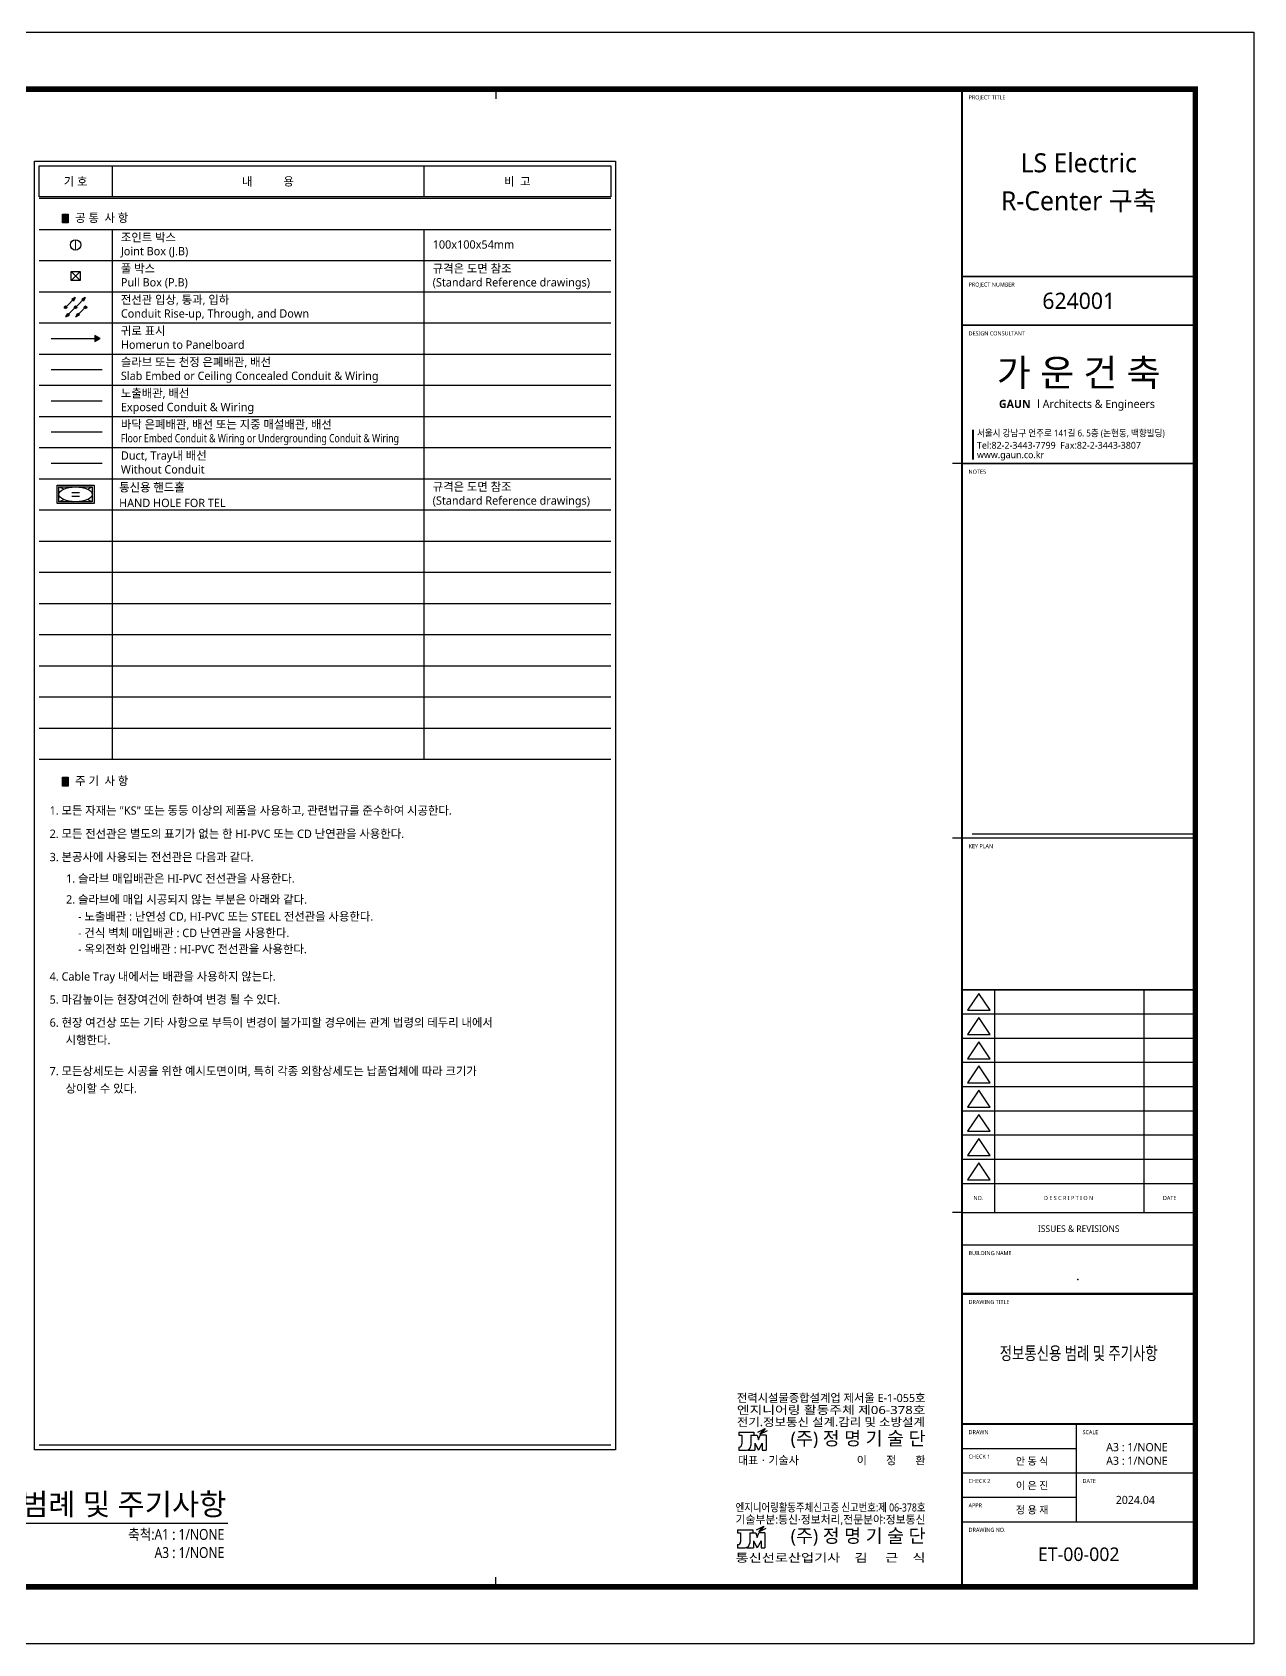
# Model space of a CAD drawing. Header units: millimetres. Extents: x 0 to 84100, y 0 to 59400.
# Drawn here: x 39086 to 84100, y 0 to 59400 of the extents above; entities that cross this region are included whole.
import ezdxf
from ezdxf.enums import TextEntityAlignment as Align

# ---------------------------------------------------------------- set-up
doc = ezdxf.new("R2010")
doc.units = ezdxf.units.MM
doc.header["$LTSCALE"] = 1000
for name, pattern in [('EEA3', [11.5, 7, -2, 0.5, -2]), ('HID', [2.3, 1.5, -0.8]), ('TAA4', [16.45, 12, -1.35, 0.2, -1.35, 0.2, -1.35])]:
    doc.linetypes.add(name, pattern=pattern)
for name, color, linetype in [('S', 4, 'Continuous'), ('SHT', 5, 'Continuous'), ('sol254', 254, 'Continuous'), ('SYM', 3, 'Continuous'), ('TEXT', 3, 'Continuous'), ('TIT', 2, 'Continuous'), ('XR-SHEET(통신)$0$WD', 6, 'Continuous')]:
    doc.layers.add(name, color=color, linetype=linetype)
doc.styles.add('GHS', font='malgun.ttf')
doc.styles.add('ST6', font='malgun.ttf', dxfattribs={"width": 0.9})
doc.styles.add('XR-SHEET$0$XR-SHEET$0$XR-SHEET$0$맑은고딕', font='malgun.ttf')
doc.styles.add('XR-SHEET$0$XR-SHEET$0$XREF-Form$0$맑은고딕', font='malgun.ttf')
doc.styles.add('XR-SHEET$0$XR-SHEET$0$XREF-Form$0$맑은고딕B', font='malgunbd.ttf')

# ---------------------------------------------------------------- blocks, each defined once
blk = doc.blocks.new('XR-FORM-ET', base_point=(461, 408))
at = {"layer": 'SHT', "color": 171}
for p, q in [((112350, 114600), (112350, 113900)), ((146700, 87000), (146000, 87000)), ((146700, 59400), (146000, 59400)), ((146700, 31800), (146000, 31800)), ((112350, 4200), (112350, 4900))]:
    blk.add_line(p, q, dxfattribs=at)
at = {"layer": 'SHT'}
for p, q in [((163900, 59400), (146700, 59400)), ((163900, 48198), (146700, 48198)), ((149100, 48198), (149100, 31800)), ((160100, 48198), (160100, 31800)), ((163900, 46413), (146700, 46413)), ((163900, 44628), (146700, 44628)), ((163900, 42844), (146700, 42844)), ((163900, 41059), (146700, 41059)), ((163900, 39274), (146700, 39274)), ((163900, 37489), (146700, 37489)), ((163900, 35705), (146700, 35705)), ((146700, 33920), (163900, 33920)), ((146700, 31800), (163900, 31800)), ((146700, 25800), (163900, 25800)), ((155100, 16200), (155100, 9000)), ((146700, 14400), (155100, 14400)), ((146700, 12600), (163900, 12600)), ((146700, 10800), (155100, 10800)), ((146700, 9000), (163900, 9000))]:
    blk.add_line(p, q, dxfattribs=at)
blk.add_lwpolyline([(0, 118800), (168200, 118800), (168200, 0), (0, 0)], close=True, dxfattribs=at)
at = {"layer": 'SHT', "const_width": 400}
blk.add_lwpolyline([(9300, 114600), (163900, 114600), (163900, 4200), (9300, 4200)], close=True, dxfattribs=at)
at = {"layer": 'SHT'}
for points, const_width in [([(146700, 114600), (146700, 4200)], 160), ([(146700, 100800), (163900, 100800)], 114), ([(146700, 97200), (163900, 97200)], 114), ([(146700, 87000), (163900, 87000)], 114), ([(146700, 48198), (163900, 48198)], 114), ([(146700, 29400), (163900, 29400)], 114), ([(146700, 25800), (163900, 25800)], 160), ([(146700, 25800), (163900, 25800)], 140), ([(146700, 16200), (163900, 16200)], 160)]:
    blk.add_lwpolyline(points, dxfattribs=dict(at, const_width=const_width))
at = {"layer": 'SHT', "color": 7, "const_width": 140}
blk.add_lwpolyline([(147500, 89500), (147500, 87300)], dxfattribs=at)
at = {"layer": 'SHT', "linetype": 'Continuous', "ltscale": 2}
blk.add_lwpolyline([(147457, 59711), (163900, 59711)], dxfattribs=at)
at = {"layer": 'SHT', "linetype": 'Continuous', "flags": 128}
for points in [[(147937, 47949), (147097, 46700), (148777, 46700)], [(147937, 46165), (147097, 44915), (148777, 44915)], [(147937, 44380), (147097, 43131), (148777, 43131)], [(147937, 42595), (147097, 41346), (148777, 41346)], [(147937, 40810), (147097, 39561), (148777, 39561)], [(147937, 39026), (147097, 37776), (148777, 37776)], [(147937, 37241), (147097, 35992), (148777, 35992)], [(147937, 35456), (147097, 34207), (148777, 34207)]]:
    blk.add_lwpolyline(points, close=True, dxfattribs=at)
at = {"layer": 'SHT'}
for p in [(155226, 26855), (155300, 6600, -2754)]:
    blk.add_point(p, dxfattribs=at)
at = {"layer": 'XR-SHEET(통신)$0$WD', "color": 4}
for p, q in [((130248, 15590), (130248, 15367)), ((130248, 15590), (131366, 15590)), ((131366, 15590), (131366, 15367)), ((131641, 15594), (132187, 15864)), ((132077, 15810), (131805, 15443)), ((131805, 15443), (132351, 15713)), ((131805, 15443), (131956, 15552)), ((131833, 15480), (131983, 15589)), ((131861, 15518), (132011, 15626)), ((131879, 15479), (131928, 15515)), ((131888, 15555), (132038, 15664)), ((132187, 15864), (131915, 15497)), ((131916, 15592), (132066, 15701)), ((131943, 15629), (132093, 15738)), ((131971, 15667), (132121, 15775)), ((131999, 15704), (132149, 15813)), ((132026, 15741), (132176, 15850)), ((132054, 15778), (132141, 15842)), ((130248, 15367), (130472, 15367)), ((130248, 14493), (130248, 14270)), ((130248, 14493), (130260, 14493)), ((130248, 14270), (130807, 14270)), ((130472, 15367), (130472, 14705)), ((130903, 14284), (130903, 14270)), ((130903, 14270), (131421, 14270)), ((131142, 15367), (131142, 14605)), ((131142, 15367), (131589, 15367)), ((131421, 14780), (131701, 14270)), ((131421, 14780), (131421, 14270)), ((131589, 15367), (131701, 15032)), ((131701, 15032), (131812, 15367)), ((131980, 14780), (131701, 14270)), ((132259, 15367), (131812, 15367)), ((131980, 14780), (131980, 14270)), ((131980, 14270), (132259, 14270)), ((132259, 15367), (132259, 14270)), ((130153, 8405), (130153, 8181)), ((130153, 8405), (131270, 8405)), ((131270, 8405), (131270, 8181)), ((131545, 8409), (132092, 8679)), ((131982, 8625), (131710, 8257)), ((131710, 8257), (132256, 8527)), ((131710, 8257), (131860, 8366)), ((131738, 8295), (131888, 8404)), ((131765, 8332), (131915, 8441)), ((131784, 8294), (131833, 8329)), ((131793, 8369), (131943, 8478)), ((132092, 8679), (131819, 8311)), ((131820, 8407), (131971, 8515)), ((131848, 8444), (131998, 8553)), ((131876, 8481), (132026, 8590)), ((131903, 8518), (132053, 8627)), ((131931, 8556), (132081, 8664)), ((131958, 8593), (132046, 8656)), ((130153, 8181), (130377, 8181)), ((130153, 7308), (130153, 7084)), ((130153, 7308), (130164, 7308)), ((130377, 8181), (130377, 7520)), ((131047, 8181), (131047, 7419)), ((131047, 8181), (131494, 8181)), ((131326, 7595), (131605, 7084)), ((131326, 7595), (131326, 7084)), ((131494, 8181), (131605, 7846)), ((131605, 7846), (131717, 8181)), ((131885, 7595), (131605, 7084)), ((132164, 8181), (131717, 8181)), ((131885, 7595), (131885, 7084)), ((132164, 8181), (132164, 7084)), ((130153, 7084), (130712, 7084)), ((130808, 7098), (130808, 7084)), ((130808, 7084), (131326, 7084)), ((131885, 7084), (132164, 7084))]:
    blk.add_line(p, q, dxfattribs=at)
for centre, radius in [((130260, 14705), 212), ((130807, 14605), 335), ((130164, 7520), 212), ((130712, 7419), 335)]:
    blk.add_arc(centre, radius, 270, 0, dxfattribs=at)
at = {"layer": 'SHT', "color": 9, "style": 'XR-SHEET$0$XR-SHEET$0$XREF-Form$0$맑은고딕'}
for s, p in [('PROJECT TITLE', (147180, 114000)), ('PROJECT NUMBER', (147180, 100200)), ('DESIGN CONSULTANT', (147180, 96600)), ('NOTES', (147180, 86400)), ('KEY PLAN', (147180, 58800)), ('BUILDING NAME', (147180, 28800)), ('DRAWING TITLE', (147180, 25200)), ('DRAWN', (147180, 15600)), ('SCALE', (155580, 15600)), ('CHECK 1', (147180, 13800)), ('CHECK 2', (147180, 12000)), ('DATE', (155580, 12000)), ('APPR', (147180, 10200)), ('DRAWING NO.', (147180, 8400))]:
    blk.add_text(s, height=300, dxfattribs=at).set_placement(p, align=Align.MIDDLE_LEFT)
at = {"layer": 'SHT', "color": 3}
for s, height, style, p in [('LS Electric', 1400, 'XR-SHEET$0$XR-SHEET$0$XR-SHEET$0$맑은고딕', (155300, 109174)), ('R-Center 구축', 1400, 'XR-SHEET$0$XR-SHEET$0$XR-SHEET$0$맑은고딕', (155300, 106374)), ('GAUN ', 600, 'XR-SHEET$0$XR-SHEET$0$XREF-Form$0$맑은고딕B', (150686, 91400)), ('안 동 식', 540, 'XR-SHEET$0$XR-SHEET$0$XREF-Form$0$맑은고딕', (151865, 13467)), ('이 은 진', 540, 'XR-SHEET$0$XR-SHEET$0$XREF-Form$0$맑은고딕', (151865, 11667)), ('2024.04', 600, 'XR-SHEET$0$XR-SHEET$0$XREF-Form$0$맑은고딕', (159471, 10601)), ('정 용 재', 540, 'XR-SHEET$0$XR-SHEET$0$XREF-Form$0$맑은고딕', (151865, 9867))]:
    blk.add_text(s, height=height, dxfattribs=dict(at, style=style)).set_placement(p, align=Align.MIDDLE_CENTER)
at = {"layer": 'SHT', "style": 'XR-SHEET$0$XR-SHEET$0$XR-SHEET$0$맑은고딕'}
blk.add_text('624001', height=1200, dxfattribs=at).set_placement((155300, 99000), align=Align.MIDDLE_CENTER)
at = {"layer": 'SHT', "color": 2, "style": 'XR-SHEET$0$XR-SHEET$0$XREF-Form$0$맑은고딕B'}
blk.add_text('가 운 건 축', height=2000, dxfattribs=at).set_placement((155300, 93700), align=Align.MIDDLE_CENTER)
at = {"layer": 'SHT', "color": 7, "style": 'XR-SHEET$0$XR-SHEET$0$XREF-Form$0$맑은고딕'}
blk.add_text('l Architects & Engineers', height=600, dxfattribs=at).set_placement((156577, 91400), align=Align.MIDDLE_CENTER)
at = {"layer": 'SHT', "color": 7, "style": 'XR-SHEET$0$XR-SHEET$0$XREF-Form$0$맑은고딕', "width": 0.9}
blk.add_text('서울시 강남구 언주로 141길 6. 5층 (논현동, 백향빌딩)', height=500, dxfattribs=at).set_placement((147800, 89250), align=Align.MIDDLE_LEFT)
at = {"layer": 'SHT', "color": 7, "style": 'XR-SHEET$0$XR-SHEET$0$XREF-Form$0$맑은고딕'}
for s, p in [('Tel:82-2-3443-7799  Fax:82-2-3443-3807', (147800, 88350)), ('www.gaun.co.kr', (147800, 87650))]:
    blk.add_text(s, height=500, dxfattribs=at).set_placement(p, align=Align.MIDDLE_LEFT)
at = {"layer": 'SHT', "color": 9, "style": 'XR-SHEET$0$XR-SHEET$0$XREF-Form$0$맑은고딕'}
for s, height, p in [('NO.', 300, (147900, 32860)), ('D E S C R I P T I O N ', 300, (154600, 32860)), ('DATE', 300, (162000, 32860)), ('ISSUES & REVISIONS', 480, (155300, 30600))]:
    blk.add_text(s, height=height, dxfattribs=at).set_placement(p, align=Align.MIDDLE_CENTER)
at = {"layer": 'XR-SHEET(통신)$0$WD', "color": 4, "style": 'GHS'}
for s, width, p, p2 in [('전력시설물종합설계업 제서울 E-1-055호', 0.91927, (130104, 17826), (144006, 17826)), ('전기.정보통신 설계.감리 및 소방설계', 1.013777, (130104, 16045), (143963, 16045)), ('엔지니어링 활동주체 제06-378호', 1.128043, (130104, 16936), (144006, 16936)), ('엔지니어링활동주체신고증 신고번호:제 06-378호', 0.764554, (130009, 9750), (144006, 9750)), ('기술부분:통신·정보처리,전문분야:정보통신', 0.894617, (130009, 8859), (144006, 8859)), ('통신선로산업기사    김     근    식', 1.084493, (130009, 6039), (144006, 6039))]:
    blk.add_text(s, height=595.76, dxfattribs=dict(at, width=width)).set_placement(p, p2, align=Align.FIT)
for s, height, p in [('(주) 정 명 기 술 단', 992.94, (144006, 14644)), ('이       정       환', 595.76, (144006, 13225)), ('(주) 정 명 기 술 단', 992.94, (144006, 7459))]:
    blk.add_text(s, height=height, dxfattribs=at).set_placement(p, align=Align.RIGHT)
blk.add_text('대표ㆍ기술사 ', height=595.8, dxfattribs=at).set_placement((130182, 13225))
blk = doc.blocks.new('A$C79CA0B77')
at = {"layer": 'SYM', "color": 6}
for p, q in [((-386, 483), (-650, 600)), ((886, 483), (1150, 600)), ((-650, -200), (-386, -83)), ((1150, -200), (886, -83))]:
    blk.add_line(p, q, dxfattribs=at)
at = {"layer": 'SYM'}
for p, q in [((50, 300), (450, 300)), ((50, 100), (450, 100))]:
    blk.add_line(p, q, dxfattribs=at)
blk.add_lwpolyline([(-750, 700), (1250, 700), (1250, -300), (-750, -300)], close=True, dxfattribs=at)
at = {"layer": 'SYM', "color": 6}
blk.add_lwpolyline([(-650, 600), (1150, 600), (1150, -200), (-650, -200)], close=True, dxfattribs=at)
at = {"layer": 'SYM'}
blk.add_ellipse((250, 200), major_axis=(-900, 0), ratio=0.444444, dxfattribs=at)
blk = doc.blocks.new('00$0$AA5')
at = {"layer": 'SYM'}
blk.add_hatch(color=256, dxfattribs=at).paths.add_polyline_path([(-1, -1.73), (1, -1.73), (0, 0)])
blk.add_lwpolyline([(0, 0), (-1, -1.73), (1, -1.73)], close=True, dxfattribs=at)
blk = doc.blocks.new('A$C07382CB1')
at = {"layer": 'SYM'}
h = blk.add_hatch(color=5, dxfattribs=at)
edge = h.paths.add_edge_path()
edge.add_ellipse((0, 0), major_axis=(61.9, 61.9), ratio=1, start_angle=45, end_angle=225, ccw=False)
edge.add_ellipse((0, 0), major_axis=(61.9, 61.9), ratio=1, start_angle=225, end_angle=405, ccw=False)
blk.add_hatch(color=5, dxfattribs=at).paths.add_polyline_path([(393, 501), (447, 447), (501, 393), (624, 624)])
for p, q in [((62, 62), (624, 624)), ((624, 624), (393, 501)), ((393, 501), (447, 447)), ((501, 393), (447, 447)), ((624, 624), (501, 393))]:
    blk.add_line(p, q, dxfattribs=at)
blk.add_circle((0, 0), 87.5, dxfattribs=at)

msp = doc.modelspace()

# ---------------------------------------------------------------- hatches: boundary and pattern name
at = {"layer": 'SYM'}
for points in [[(40204, 52371), (40409, 52371), (40409, 52698), (40204, 52698)], [(40204, 31615), (40409, 31615), (40409, 31942), (40204, 31942)]]:
    msp.add_hatch(color=4, dxfattribs=at).paths.add_polyline_path(points)

# ---------------------------------------------------------------- linework, layer by layer
at = {"layer": 'sol254', "color": 252}
msp.add_lwpolyline([(39345, 54480), (60411, 54480), (60411, 53331), (39345, 53331)], close=True, dxfattribs=at)
at = {"layer": 'SYM', "color": 6}
for p, q in [((39345, 54480), (60411, 54480)), ((42026, 54480), (42026, 53331)), ((53517, 54480), (53517, 53331)), ((60411, 53331), (39345, 53331)), ((39345, 53283), (60411, 53283)), ((39345, 52134), (60411, 52134)), ((42026, 52134), (42026, 32600)), ((53517, 52134), (53517, 32600)), ((39345, 50985), (60411, 50985)), ((39345, 49836), (60411, 49836)), ((39345, 48687), (60411, 48687)), ((39345, 47538), (60411, 47538)), ((39345, 46389), (60411, 46389)), ((39345, 45240), (60411, 45240)), ((39345, 44090), (60411, 44090)), ((39345, 42941), (60411, 42941)), ((39345, 41792), (60411, 41792)), ((39345, 40643), (60411, 40643)), ((39345, 39494), (60411, 39494)), ((39345, 38345), (60411, 38345)), ((39345, 37196), (60411, 37196)), ((39345, 36047), (60411, 36047)), ((39345, 34898), (60411, 34898)), ((39345, 33749), (60411, 33749)), ((39345, 32600), (60411, 32600)), ((60411, 7320), (39345, 7320))]:
    msp.add_line(p, q, dxfattribs=at)
at = {"layer": 'SYM', "color": 3}
for p, q in [((40521, 50246), (40521, 50575)), ((40521, 50575), (40849, 50575)), ((40521, 50246), (40849, 50575)), ((40849, 50246), (40521, 50575)), ((40849, 50575), (40849, 50246)), ((40849, 50246), (40521, 50246))]:
    msp.add_line(p, q, dxfattribs=at)
at = {"layer": 'SYM', "color": 4}
for p, q in [((39782, 48112), (41588, 48112)), ((39782, 46963), (41588, 46963))]:
    msp.add_line(p, q, dxfattribs=at)
at = {"layer": 'SYM'}
msp.add_line((39782, 46963), (41668, 46963), dxfattribs=at)
at = {"layer": 'SYM', "linetype": 'HID', "ltscale": 500}
msp.add_line((39782, 45814), (41668, 45814), dxfattribs=at)
at = {"layer": 'SYM', "linetype": 'EEA3', "ltscale": 100}
msp.add_line((39782, 44665), (41668, 44665), dxfattribs=at)
at = {"layer": 'SYM', "linetype": 'TAA4', "ltscale": 100}
msp.add_line((39782, 43516), (41668, 43516), dxfattribs=at)
at = {"layer": 'SYM'}
msp.add_lwpolyline([(39172, 54652), (60584, 54652), (60584, 7148), (39172, 7148)], close=True, dxfattribs=at)
at = {"layer": 'SYM', "color": 4}
for points in [[(40204, 52698), (40409, 52698), (40409, 52371), (40204, 52371), (40204, 52698)], [(40204, 31942), (40409, 31942), (40409, 31615), (40204, 31615), (40204, 31942)]]:
    msp.add_lwpolyline(points, dxfattribs=at)
at = {"layer": 'SYM'}
msp.add_circle((40685, 51560), 192, dxfattribs=at)
at = {"layer": 'TIT'}
msp.add_line((31711, 4450), (46289, 4450), dxfattribs=at)

# ---------------------------------------------------------------- block references
at = {"layer": 'S', "xscale": 0.5, "yscale": 0.5, "zscale": 0.5}
msp.add_blockref('XR-FORM-ET', (231, 204), dxfattribs=at)
at = {"layer": 'SYM', "xscale": 0.5703808965190547, "yscale": 0.5703808965190547, "zscale": 0.5703808965190547}
for p in [(40317, 49261), (40685, 49261)]:
    msp.add_blockref('A$C07382CB1', p, dxfattribs=at)
at = {"layer": 'SYM'}
for name, p, xscale, yscale, zscale, rotation in [('A$C07382CB1', (40685, 49261), 0.5703808965190547, 0.5703808965190547, 0.5703808965190547, 180), ('A$C07382CB1', (41053, 49261), 0.5703808968482269, 0.5703808968482269, 0.5703808968482269, 178.8596205125602), ('A$C79CA0B77', (40515, 42230), 0.6825070552727045, 0.6825070552727045, 0.6825070552727045, 359.9992546562751)]:
    msp.add_blockref(name, p, dxfattribs=dict(at, xscale=xscale, yscale=yscale, zscale=zscale, rotation=rotation))
at = {"layer": 'SYM', "color": 4, "xscale": 109.4362715707393, "yscale": 109.4362715886091, "zscale": 109.4362715707393, "rotation": 270}
msp.add_blockref('00$0$AA5', (41588, 48112), dxfattribs=at)

# ---------------------------------------------------------------- texts
at = {"layer": 'SYM', "color": 4, "style": 'ST6'}
for s, height, p in [('기 호', 307.1, (40685, 53906)), ('내           용', 307.13, (47771, 53906))]:
    msp.add_text(s, height=height, dxfattribs=at).set_placement(p, align=Align.MIDDLE)
at = {"layer": 'SYM', "color": 4, "style": 'ST6', "width": 1}
msp.add_text('비  고', height=307.1, dxfattribs=at).set_placement((56964, 53906), align=Align.MIDDLE)
msp.add_text('공 통  사 항', height=307.1, dxfattribs=at).set_placement((40670, 52404))
at = {"layer": 'SYM', "style": 'ST6'}
msp.add_text('J', height=307, dxfattribs=at).set_placement((40685, 51560), align=Align.MIDDLE)
at = {"layer": 'SYM', "linetype": 'Continuous', "style": 'ST6'}
for s, height, p in [('조인트 박스', 307.1, (42352, 51686)), ('100x100x54mm', 307.13, (53843, 51423)), ('Joint Box (J.B)', 307.13, (42352, 51178)), ('풀 박스', 307.1, (42352, 50537)), ('규격은 도면 참조', 307.1, (53843, 50537)), ('Pull Box (P.B)', 307.13, (42352, 50029)), ('(Standard Reference drawings)', 307.13, (53843, 50029)), ('전선관 입상, 통과, 입하', 307.13, (42352, 49388)), ('Conduit Rise-up, Through, and Down', 307.13, (42352, 48880)), ('귀로 표시', 307.1, (42352, 48239)), ('Homerun to Panelboard', 307.13, (42352, 47731)), ('슬라브 또는 천정 은폐배관, 배선', 307.13, (42352, 47090)), ('Slab Embed or Ceiling Concealed Conduit & Wiring', 307.13, (42352, 46582)), ('노출배관, 배선', 307.1, (42352, 45941)), ('Exposed Conduit & Wiring', 307.13, (42352, 45432)), ('바닥 은폐배관, 배선 또는 지중 매설배관, 배선', 307.13, (42352, 44792)), ('Duct, Tray내 배선', 307.13, (42352, 43643)), ('Without Conduit', 307.13, (42352, 43134)), ('규격은 도면 참조', 307.1, (53843, 42494)), ('(Standard Reference drawings)', 307.13, (53843, 41985))]:
    msp.add_text(s, height=height, dxfattribs=at).set_placement(p)
at = {"layer": 'SYM', "linetype": 'Continuous', "style": 'ST6', "width": 0.8}
msp.add_text('Floor Embed Conduit & Wiring or Undergrounding Conduit & Wiring', height=307.13, dxfattribs=at).set_placement((42352, 44283))
at = {"layer": 'SYM', "style": 'GHS'}
for s, height, p in [('통신용 핸드홀', 307.1, (42288, 42472)), ('HAND HOLE FOR TEL', 307.13, (42288, 41897))]:
    msp.add_text(s, height=height, dxfattribs=at).set_placement(p)
at = {"layer": 'SYM', "color": 4, "style": 'ST6', "width": 1}
msp.add_text('주 기  사 항', height=307.1, dxfattribs=at).set_placement((40670, 31802), align=Align.MIDDLE_LEFT)
at = {"layer": 'SYM', "color": 4, "linetype": 'Continuous', "style": 'ST6'}
for s, p in [('1. 모든 자재는 "KS" 또는 동등 이상의 제품을 사용하고, 관련법규를 준수하여 시공한다.', (39726, 30714)), ('2. 모든 전선관은 별도의 표기가 없는 한 HI-PVC 또는 CD 난연관을 사용한다.', (39726, 29856)), ('3. 본공사에 사용되는 전선관은 다음과 같다.', (39726, 28998)), ('1. 슬라브 매입배관은 HI-PVC 전선관을 사용한다.', (40332, 28208)), ('2. 슬라브에 매입 시공되지 않는 부분은 아래와 같다.', (40332, 27436)), ('- 노출배관 : 난연성 CD, HI-PVC 또는 STEEL 전선관을 사용한다.', (40776, 26807)), ('- 건식 벽체 매입배관 : CD 난연관을 사용한다.', (40776, 26201)), ('- 옥외전화 인입배관 : HI-PVC 전선관을 사용한다.', (40776, 25607)), ('4. Cable Tray 내에서는 배관을 사용하지 않는다.', (39726, 24597)), ('5. 마감높이는 현장여건에 한하여 변경 될 수 있다.', (39726, 23747)), ('6. 현장 여건상 또는 기타 사항으로 부득이 변경이 불가피할 경우에는 관계 법령의 테두리 내에서', (39726, 22897)), ('7. 모든상세도는 시공을 위한 예시도면이며, 특히 각종 외함상세도는 납품업체에 따라 크기가', (39726, 21109))]:
    msp.add_text(s, height=307.13, dxfattribs=at).set_placement(p, align=Align.MIDDLE_LEFT)
at = {"layer": 'SYM', "color": 4, "linetype": 'Continuous', "style": 'ST6', "width": 1}
for s, p in [('시행한다.', (40316, 22255)), ('상이할 수 있다.', (40316, 20467))]:
    msp.add_text(s, height=307.1, dxfattribs=at).set_placement(p, align=Align.MIDDLE_LEFT)
at = {"layer": 'TEXT', "style": 'GHS', "width": 0.75}
msp.add_text('정보통신용 범례 및 주기사항', height=482.97, dxfattribs=at).set_placement((77650, 10709), align=Align.MIDDLE_CENTER)
at = {"layer": 'TEXT', "style": 'GHS'}
for s, height, p in [('A3 : 1/NONE', 300, (79795, 7247)), ('A3 : 1/NONE', 300, (79795, 6747)), ('ET-00-002', 500, (77650, 3300))]:
    msp.add_text(s, height=height, dxfattribs=at).set_placement(p, align=Align.MIDDLE_CENTER)
at = {"layer": 'TIT', "style": 'GHS'}
msp.add_text('정보통신용 범례 및 주기사항', height=800, dxfattribs=at).set_placement((46243, 5140), align=Align.MIDDLE_RIGHT)
at = {"layer": 'TIT', "style": 'GHS', "width": 0.85}
for s, p in [('축척:A1 : 1/NONE', (46162, 3831)), ('A3 : 1/NONE', (46162, 3162))]:
    msp.add_text(s, height=400, dxfattribs=at).set_placement(p, align=Align.RIGHT)

doc.saveas('drawing.dxf')
